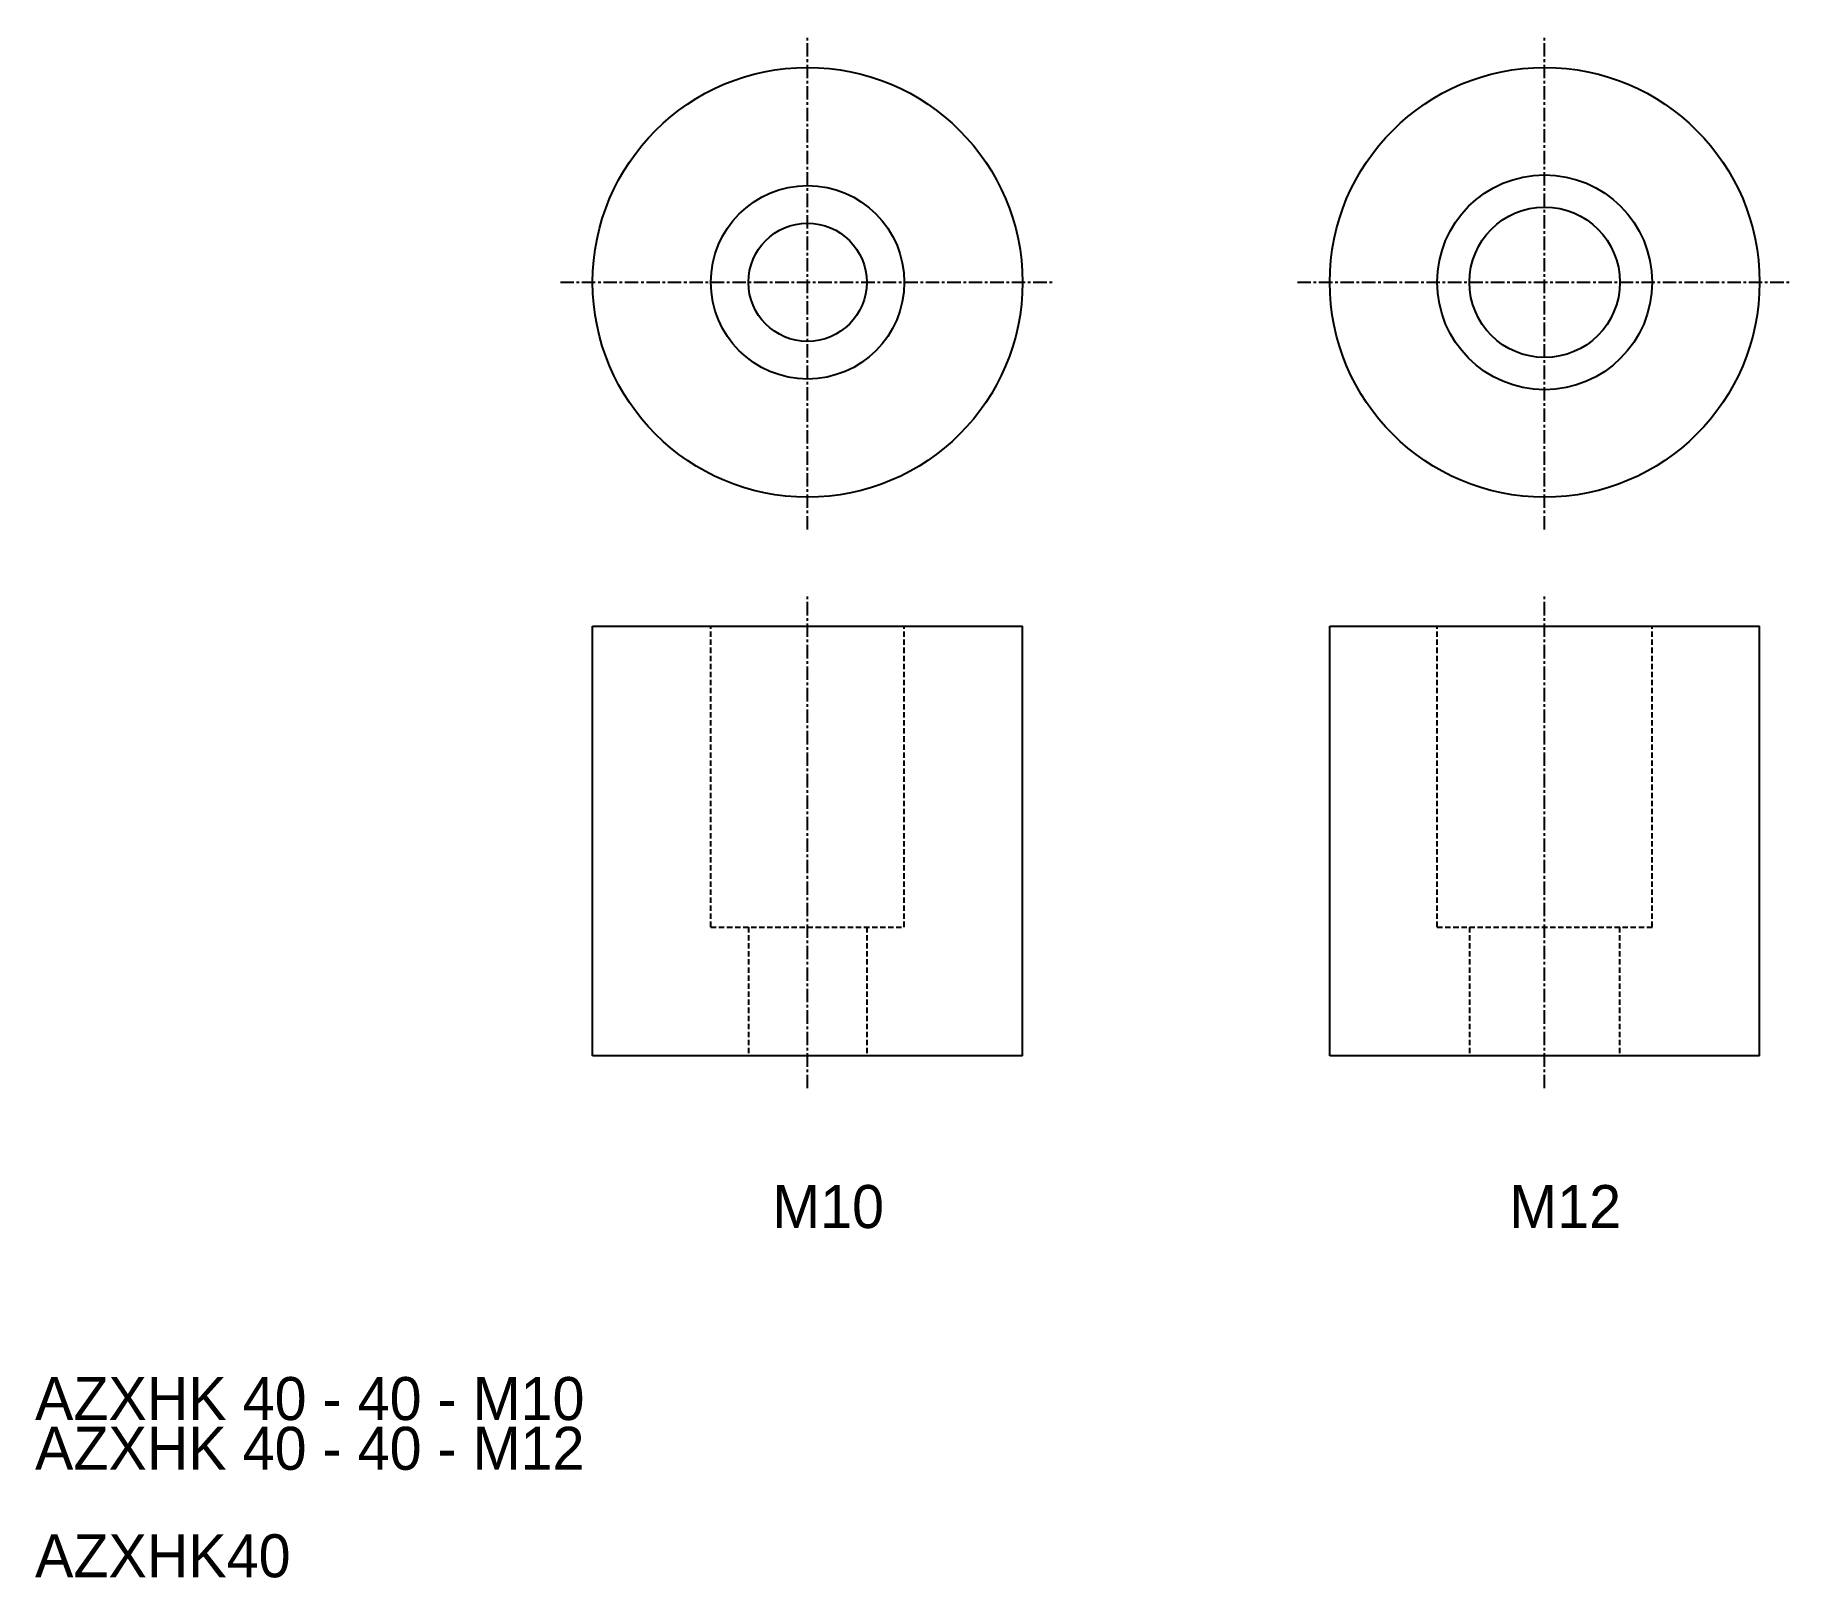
# Model space of a CAD drawing. Extents: x 10 to 173, y 10 to 154.
import ezdxf

# ---------------------------------------------------------------- set-up
doc = ezdxf.new("R2010")
doc.units = 0
doc.linetypes.add('CENTER', pattern=[2, 1.25, -0.25, 0.25, -0.25])
doc.linetypes.add('DASHED', pattern=[0.75, 0.5, -0.25])
doc.layers.get('0').update_dxf_attribs({"linetype": 'CONTINUOUS'})
doc.layers.add('CENTER', color=1, linetype='CENTER')

msp = doc.modelspace()

# ---------------------------------------------------------------- linework, layer by layer
at = {"color": 7, "linetype": 'CONTINUOUS'}
for p, q in [((61.89, 58.51), (61.89, 98.51)), ((61.89, 98.51), (101.89, 98.51)), ((101.89, 58.51), (101.89, 98.51)), ((130.48, 58.51), (130.48, 98.51)), ((130.48, 98.51), (170.48, 98.51)), ((170.48, 58.51), (170.48, 98.51)), ((101.89, 58.51), (61.89, 58.51)), ((170.48, 58.51), (130.48, 58.51))]:
    msp.add_line(p, q, dxfattribs=at)
at = {"color": 3, "linetype": 'DASHED'}
for p, q in [((72.89, 70.51), (72.89, 98.51)), ((90.89, 70.51), (90.89, 98.51)), ((140.48, 70.51), (140.48, 98.51)), ((160.48, 70.51), (160.48, 98.51)), ((72.89, 70.51), (90.89, 70.51)), ((76.39, 70.51), (76.39, 58.51)), ((87.39, 70.51), (87.39, 58.51)), ((140.48, 70.51), (160.48, 70.51)), ((143.48, 70.51), (143.48, 58.51)), ((157.43, 70.51), (157.43, 58.51))]:
    msp.add_line(p, q, dxfattribs=at)
at = {"color": 7, "linetype": 'CONTINUOUS'}
for centre, radius in [((81.89, 130.51), 20), ((150.48, 130.51), 20), ((81.89, 130.51), 9), ((150.48, 130.51), 10), ((150.48, 130.51), 7), ((81.89, 130.51), 5.5)]:
    msp.add_circle(centre, radius, dxfattribs=at)
at = {"layer": 'CENTER', "color": 1, "linetype": 'CENTER'}
for p, q in [((81.89, 107.51), (81.89, 153.51)), ((150.48, 107.51), (150.48, 153.51)), ((58.89, 130.51), (104.89, 130.51)), ((127.48, 130.51), (173.48, 130.51)), ((81.89, 55.51), (81.89, 101.51)), ((150.48, 55.51), (150.48, 101.51))]:
    msp.add_line(p, q, dxfattribs=at)

# ---------------------------------------------------------------- texts
at = {"color": 7, "linetype": 'CONTINUOUS'}
for s, p in [('M10', (78.6, 42.5)), ('M12', (147.19, 42.5)), ('AZXHK 40 - 40 - M10', (10, 24.63)), ('AZXHK 40 - 40 - M12', (10, 20)), ('AZXHK40', (10, 10))]:
    msp.add_text(s, height=4, dxfattribs=at).set_placement(p)

doc.saveas('drawing.dxf')
